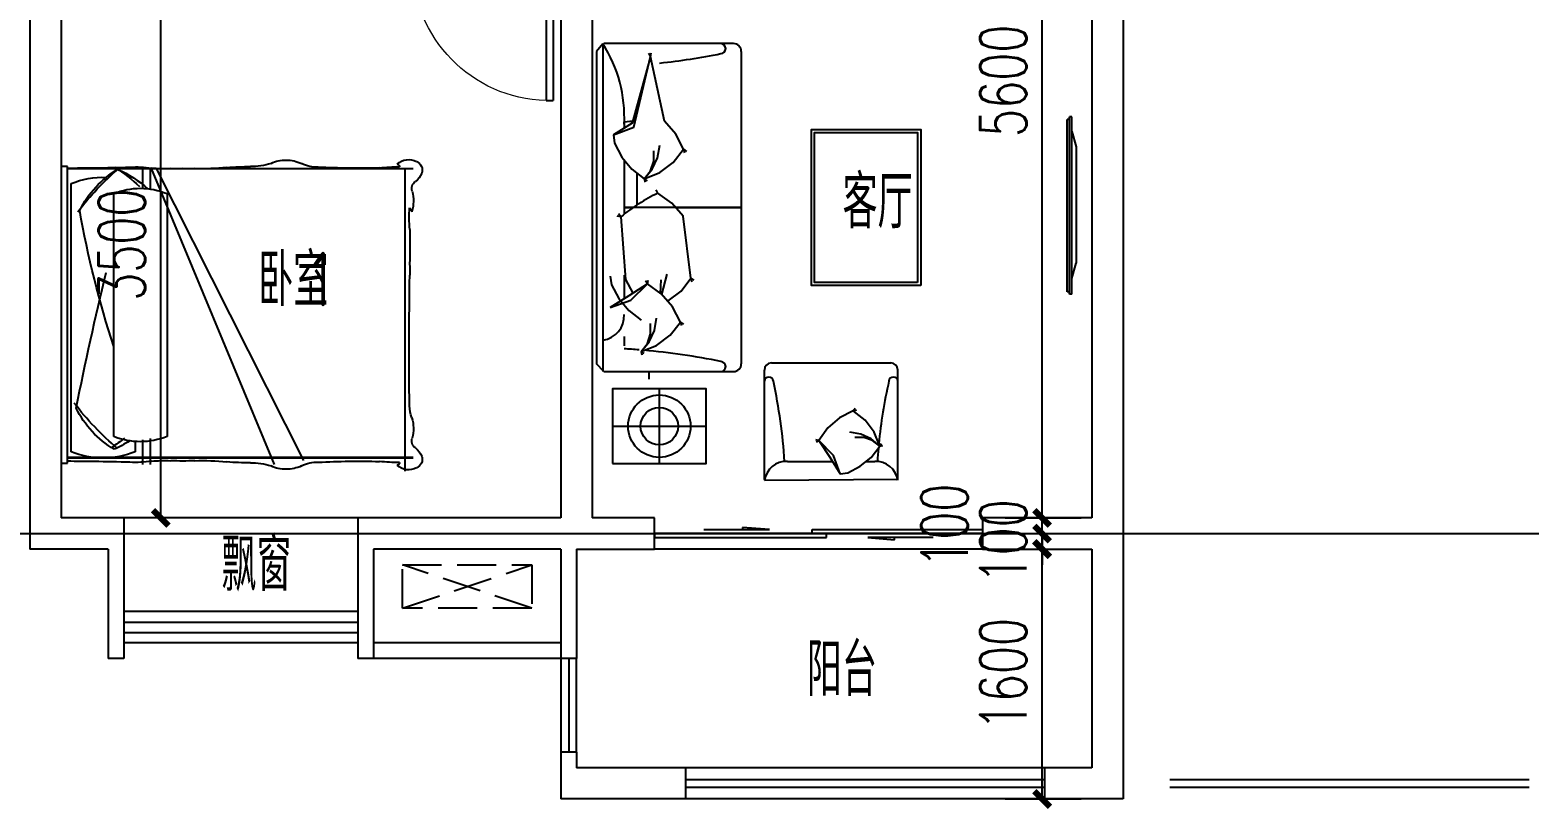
# Model space of a CAD drawing. Header units: millimetres. Extents: x -114775 to 228300, y -175499 to 108657.
# Drawn here: x 52667 to 62267, y -39835 to -34846 of the extents above; entities that cross this region are included whole.
import ezdxf

# ---------------------------------------------------------------- set-up
doc = ezdxf.new("R2010")
doc.units = ezdxf.units.MM
doc.header["$LTSCALE"] = 1000
doc.linetypes.add('DASH', pattern=[0.35, 0.25, -0.1])
doc.layers.get('0').update_dxf_attribs({"linetype": 'CONTINUOUS'})
doc.layers.get('Defpoints').update_dxf_attribs({"color": 6, "linetype": 'CONTINUOUS'})
for name, color, linetype in [('A-FUR', 8, 'CONTINUOUS'), ('A-看线', 105, 'CONTINUOUS'), ('A-空调室外机', 5, 'DASH'), ('A-第三道尺寸线', 105, 'CONTINUOUS'), ('AE-FLOR', 151, 'CONTINUOUS'), ('PUB_TEXT', 7, 'CONTINUOUS'), ('WALL', 2, 'CONTINUOUS'), ('WINDOW', 4, 'CONTINUOUS'), ('栏杆', 142, 'CONTINUOUS')]:
    doc.layers.add(name, color=color, linetype=linetype)
doc.layers.add('S-ANNO-REVS', color=1, linetype='CONTINUOUS', true_color=0xff0000, plot=False)
doc.styles.add('_TCH_DIM_T3', font='SIMPLEX.shx', dxfattribs={"width": 0.705882, "bigfont": 'GBCBIG.shx'})
doc.styles.get("Standard").update_dxf_attribs({"font": 'tssdeng.shx', "bigfont": 'tssdchn.shx'})
doc.dimstyles.new('_TCH_ARCH&&100', dxfattribs={"dimtxt": 297.5, "dimasz": 100, "dimexe": 250, "dimexo": 300, "dimgap": 100, "dimtad": 1, "dimdec": 0, "dimzin": 0, "dimdsep": 46, "dimtxsty": '_TCH_DIM_T3', "dimblk": 'ARCHTICK', "dimcen": 0.09, "dimclrt": 7, "dimazin": 2, "dimtfac": 1, "dimtdec": 0, "dimtix": 1, "dimtmove": 2, "dimatfit": 3, "dimfxl": 0, "dimtolj": 1, "dimtzin": 0, "dimarcsym": 0})

# ---------------------------------------------------------------- blocks, each defined once
blk = doc.blocks.new('A$C40FB7DD8')
at = {"layer": 'A-FUR'}
for p, q in [((878.2, 2880.5), (48.2, 2880.5)), ((878.2, 2880.5), (48.2, 2880.5)), ((41.5, 2879.3), (0, 2829.3)), ((0, 2829.3), (0, 830.5)), ((41.5, 2879.3), (41.5, 780.5)), ((928.2, 2830.5), (928.2, 830.5)), ((928.2, 2830.5), (928.2, 830.5)), ((178.2, 2380.5), (178.2, 2340.1)), ((178.2, 2380.5), (178.2, 2340.1)), ((178.2, 2136.3), (178.2, 1788.7)), ((178.2, 2136.3), (178.2, 1788.7)), ((258.2, 2052.9), (258.2, 1846.2)), ((258.2, 2052.9), (258.2, 1846.2)), ((928.2, 1830.5), (178.2, 1830.5)), ((178.2, 1830.5), (234.9, 1830.5)), ((928.2, 1830.5), (178.2, 1830.5)), ((178.2, 1830.5), (234.9, 1830.5)), ((508.2, 1830.5), (928.2, 1830.5)), ((508.2, 1830.5), (928.2, 1830.5)), ((178.2, 1396.7), (178.2, 1246.9)), ((178.2, 1396.7), (178.2, 1246.9)), ((178.2, 1005.8), (178.2, 945.4)), ((178.2, 1005.8), (178.2, 945.4)), ((48.2, 780.5), (0, 830.5)), ((48.2, 780.5), (878.2, 780.5)), ((48.2, 780.5), (878.2, 780.5)), ((1075.8, 88.2), (1075.8, 790.2)), ((1120.8, 835.2), (1885.8, 835.2)), ((1930.8, 88.2), (1930.8, 790.2)), ((403.2, 670.5), (403.2, 190.5)), ((403.2, 670.5), (403.2, 190.5)), ((103.2, 430.5), (703.2, 430.5)), ((1224.3, 205.2), (1511.1, 205.2)), ((1728.1, 205.2), (1782.4, 205.2)), ((1930.8, 88.2), (1076.9, 82.1))]:
    blk.add_line(p, q, dxfattribs=at)
for points in [[(108.7, 2296.4), (240.3, 2344.4), (346.7, 2797.9), (228.5, 2371.8), (108.7, 2296.4)], [(108.7, 2296.4), (240.3, 2344.4), (346.7, 2797.9), (228.5, 2371.8), (108.7, 2296.4)], [(346.7, 2797.9), (335.5, 2818.2)], [(346.7, 2797.9), (335.5, 2818.2)], [(346.7, 2797.9), (351.9, 2820.8)], [(346.7, 2797.9), (351.9, 2820.8)], [(558.7, 2203.4), (508, 2301.4), (436, 2383.9), (346.7, 2797.9)], [(558.7, 2203.4), (508, 2301.4), (436, 2383.9), (346.7, 2797.9)], [(108.7, 2296.4), (116.7, 2242), (163.4, 2154.2), (227.2, 2077.4), (306.1, 2015.1)], [(108.7, 2296.4), (116.7, 2242), (163.4, 2154.2), (227.2, 2077.4), (306.1, 2015.1)], [(306.1, 2015.1), (358.2, 2076.9), (392.2, 2149.6), (406.1, 2229.1)], [(306.1, 2015.1), (358.2, 2076.9), (392.2, 2149.6), (406.1, 2229.1)], [(306.1, 2015.1), (406.1, 2054.1), (492.6, 2118.4), (558.7, 2203.4), (577.5, 2190.4)], [(306.1, 2015.1), (406.1, 2054.1), (492.6, 2118.4), (558.7, 2203.4), (577.5, 2190.4)], [(306.1, 2015.1), (346.8, 2066.1), (367.7, 2128.1), (367.2, 2193.4)], [(306.1, 2015.1), (346.8, 2066.1), (367.7, 2128.1), (367.2, 2193.4)], [(558.7, 2203.4), (564.9, 2180.8)], [(558.7, 2203.4), (564.9, 2180.8)], [(306.1, 2015.1), (312.3, 1992.4)], [(306.1, 2015.1), (324.9, 2002.1)], [(306.1, 2015.1), (312.3, 1992.4)], [(306.1, 2015.1), (324.9, 2002.1)], [(394.2, 1922.8), (383.8, 1943.3)], [(394.2, 1922.8), (383.8, 1943.3)], [(606, 1379.1), (555.5, 1776.4), (483.5, 1858.8), (394.2, 1922.8)], [(606, 1379.1), (555.5, 1776.4), (483.5, 1858.8), (394.2, 1922.8)], [(157, 1771.5), (133.8, 1775)], [(157, 1771.5), (133.8, 1775)], [(157, 1771.5), (140.8, 1789.4)], [(157, 1771.5), (140.8, 1789.4)], [(157, 1771.5), (185.8, 1370.1), (234.4, 1282.6)], [(157, 1771.5), (185.8, 1370.1), (234.4, 1282.6)], [(88.4, 1390.3), (96.4, 1335.9), (143.1, 1248.1), (206.9, 1171.3), (285.8, 1109)], [(88.4, 1390.3), (96.4, 1335.9), (143.1, 1248.1), (206.9, 1171.3), (285.8, 1109)], [(326.4, 1341.9), (315.2, 1362.1)], [(326.4, 1341.9), (315.2, 1362.1)], [(326.4, 1341.9), (331.6, 1364.7)], [(326.4, 1341.9), (331.6, 1364.7)], [(411, 1282.1), (415.4, 1368.5)], [(411, 1282.1), (415.4, 1368.5)], [(419, 1274.8), (454.1, 1405)], [(419, 1274.8), (454.1, 1405)], [(459.1, 1232.4), (542.6, 1295.7), (606, 1379.1)], [(459.1, 1232.4), (542.6, 1295.7), (606, 1379.1)], [(606, 1379.1), (624.9, 1365.3)], [(606, 1379.1), (612.4, 1355.7)], [(606, 1379.1), (624.9, 1365.3)], [(606, 1379.1), (612.4, 1355.7)], [(88.4, 1190.3), (220, 1238.3), (326.4, 1341.9), (208.2, 1265.8), (88.4, 1190.3)], [(88.4, 1190.3), (220, 1238.3), (326.4, 1341.9), (208.2, 1265.8), (88.4, 1190.3)], [(538.4, 1097.4), (487.7, 1195.4), (415.6, 1277.8), (326.4, 1341.9)], [(538.4, 1097.4), (487.7, 1195.4), (415.6, 1277.8), (326.4, 1341.9)], [(285.8, 909), (337.8, 970.9), (371.8, 1043.5), (385.7, 1123)], [(285.8, 909), (337.8, 970.9), (371.8, 1043.5), (385.7, 1123)], [(285.8, 909), (385.8, 948.1), (472.2, 1012.4), (538.4, 1097.4), (557.1, 1084.4)], [(285.8, 909), (385.8, 948.1), (472.2, 1012.4), (538.4, 1097.4), (557.1, 1084.4)], [(285.8, 909), (326.5, 960), (347.4, 1022.1), (346.9, 1087.3)], [(285.8, 909), (326.5, 960), (347.4, 1022.1), (346.9, 1087.3)], [(538.4, 1097.4), (544.5, 1074.7)], [(538.4, 1097.4), (544.5, 1074.7)], [(285.8, 909), (291.9, 886.4)], [(285.8, 909), (304.5, 896)], [(285.8, 909), (291.9, 886.4)], [(285.8, 909), (304.5, 896)], [(335.5, 780.5), (335.5, 730.5)], [(1645.6, 529.3), (1557.4, 483.7), (1483.2, 418.8), (1425.6, 338.5)], [(1815.1, 302), (1780, 391.9), (1722.1, 469.8), (1645.6, 529.3), (1657.4, 546.2)], [(1645.6, 529.3), (1666, 534.9)], [(1815.1, 302), (1759.5, 348.8), (1694.1, 379.4), (1622.5, 391.9)], [(1425.6, 338.5), (1405, 343.2)], [(1425.6, 338.5), (1407.4, 328.4)], [(1562, 124.3), (1518.8, 242.7), (1425.6, 338.5), (1494.1, 232.2), (1562, 124.3)], [(1562, 124.3), (1610.9, 131.5), (1689.9, 173.5), (1759.1, 230.9), (1815.1, 302)], [(1815.1, 302), (1769.3, 338.6), (1713.4, 357.4), (1654.7, 356.9)], [(1815.1, 302), (1826.9, 318.8)], [(1815.1, 302), (1835.5, 307.5)]]:
    blk.add_lwpolyline(points, dxfattribs=at)
for points in [[(2077.4, 1330.5), (1377.4, 1330.5), (1377.4, 2330.5), (2077.4, 2330.5)], [(2057.4, 1350.5), (1397.4, 1350.5), (1397.4, 2310.5), (2057.4, 2310.5)], [(103.2, 190.5), (703.2, 190.5), (703.2, 670.5), (103.2, 670.5)], [(103.2, 190.5), (703.2, 190.5), (703.2, 670.5), (103.2, 670.5)]]:
    blk.add_lwpolyline(points, close=True, dxfattribs=at)
for radius in [200, 200, 120, 120]:
    blk.add_circle((403.2, 430.5), radius, dxfattribs=at)
for centre, radius, start, end in [((796.2, 2848.5), 32, 272.87671, 87.12329), ((796.2, 2848.5), 32, 272.87671, 87.12329), ((878.2, 2830.5), 50, 0, 90), ((878.2, 2830.5), 50, 0, 90), ((-691.2, 2409.1), 870.5, 357.129, 32.68925), ((-691.2, 2409.1), 870.5, 357.129, 32.68925), ((-79.7, 7198.9), 4469.4, 276.22845, 281.32246), ((-79.7, 7198.9), 4469.4, 276.22845, 281.32246), ((17.7, 4838), 2462.8, 273.73773, 275.43738), ((17.7, 4838), 2462.8, 273.73773, 275.43738), ((893.1, 878.9), 1157, 115.54225, 129.51011), ((893.1, 878.9), 1157, 115.54225, 129.51011), ((20.8, 1137.9), 157.6, 277.53796, 2.71358), ((20.8, 1137.9), 157.6, 277.53796, 2.71358), ((-20, -2497.3), 3428.8, 85.0947, 86.69097), ((-20, -2497.3), 3428.8, 85.0947, 86.69097), ((-55.1, -3291.8), 4223.3, 78.34832, 85.12174), ((-55.1, -3291.8), 4223.3, 78.34832, 85.12174), ((796.2, 812.4), 32, 272.87671, 87.12329), ((796.2, 812.4), 32, 272.87671, 87.12329), ((878.2, 830.5), 50, 270, 0), ((878.2, 830.5), 50, 270, 0), ((1120.8, 790.2), 45, 90, 180), ((1120.8, 790.2), 45, 90, 180), ((1885.8, 790.2), 45, 0, 90), ((1104.6, 716.4), 28.8, 2.87671, 177.12329), ((1104.6, 716.4), 28.8, 2.87671, 177.12329), ((-2199, -8.8), 3410.7, 3.59076, 12.30096), ((-2199, -8.8), 3410.7, 3.59076, 12.30096), ((4880.8, 26.8), 3085.9, 167.06015, 174.57772), ((1902.1, 716.4), 28.8, 2.87671, 177.12329), ((4880.8, 26.8), 3085.9, 175.0947, 176.69097), ((1217.6, 63.5), 141.9, 87.28642, 172.46204), ((1789.1, 63.5), 141.9, 7.53796, 92.71358)]:
    blk.add_arc(centre, radius, start, end, dxfattribs=at)
blk = doc.blocks.new('床-次')
for p, q in [((-40, 738.5), (-2254.4, 738.5, 0)), ((-40, 738.5), (-2254.4, 738.5, 0)), ((-2199.7, 738.5, 0), (-2199.7, -1201.2, 0)), ((-608.2, 738.5), (-1552.4, -1132.5, 0)), ((-575.1, 738.5), (-1363.6, -1158.2, 0)), ((-570.6, 738.5), (-570.6, 606)), ((-519.8, 738.5), (-519.8, 615.5)), ((-40, -1150, 0), (-40, 750)), ((-40, 750), (0, 750)), ((0, 750), (0, -1150, 0)), ((-678.3, 577.3), (-678.3, -978.2, 0)), ((-336.3, -978.2, 0), (-336.3, 577.3)), ((-63, -1075.7, 0), (-63, 640.9)), ((-570.6, -990.9, 0), (-570.6, -1158.2, 0)), ((-519.8, -1000.4, 0), (-519.8, -1158.2, 0)), ((-473.4, -1010.8, 0), (-473.4, -1075.7, 0)), ((-40, -1111.5, 0), (-2254.4, -1111.5, 0)), ((-40, -1115.5, 0), (-2254.4, -1115.5, 0)), ((0, -1150, 0), (-40, -1150, 0)), ((0, -1150, 0), (0, -1150, 0))]:
    blk.add_line(p, q)
for centre, radius, start, end in [((-2250.6, 726, 0), 61.8, 114.65516, 197.05817), ((-2225.4, 689.2, 0), 106, 45.78413, 118.72126), ((-1636.1, 955.2), 209.3, 267.15615, 297.45765), ((-1447.1, 581), 209.9, 87.96316, 116.12762), ((-1430.8, 599), 192, 63.04698, 92.64916), ((-1225.8, 1105.3), 355.3, 250.60635, 272.32801), ((-2183, 763.6, 0), 138.4, 203.70607, 231.95597), ((-2150.6, 749.2, 0), 16, 93.39574, 183.44183), ((-2165.7, -466.9, 0), 1215.2, 83.96781, 90.04075), ((-1899.4, 5580.3, 0), 4840.7, 268.35971, 272.99519), ((-1221.3, -1525.3), 2275.6, 85.96877, 89.74947), ((-909.2, 2045.3), 1309.4, 263.33019, 272.35813), ((-778.2, -773.7), 1512.6, 87.0776, 92.9224), ((-655.9, 1541.2), 805.5, 266.782, 275.59148), ((-480.7, 163.8), 583.8, 86.03666, 99.53314), ((-58.4, 47), 749.3, 113.83469, 131.46224), ((532.5, -530), 1548.8, 124.57489, 131.88808), ((-774.9, -20652.4), 21401.2, 88.49238, 89.10433), ((-1546.8, -636.7), 1810.6, 37.31306, 49.42063), ((-689.8, 185.7), 637.9, 26.40883, 59.00025), ((-268.2, 142.5), 539, 67.62117, 92.10241), ((-160, -2198.1), 2939.9, 87.66163, 91.01156), ((-2298.3, 610.2, 0), 53.6, 340.23108, 55.86441), ((-2019.9, 531, 0), 236, 164.99871, 197.18078), ((-507.3, 161.9), 449.1, 67.62117, 112.37883), ((-2202.9, 452.2, 0), 43.4, 129.07345, 167.94605), ((-3162.5, 430.3, 0), 933.9, 354.95264, 3.41649), ((-6495.7, 1599.2, 0), 6476.5, 341.99497, 349.95412), ((5543.4, 272.5, 0), 7776, 179.44258, 181.07566), ((-1419.9, 79.3, 0), 812.7, 176.67233, 181.72422), ((-31235, -431.9, 0), 29006.9, 359.30667, 0.96162), ((-24545.1, -5740.7, 0), 24944.4, 11.43013, 13.47417), ((-1523.8, 332.7, 0), 1810.6, 309.96455, 322.68694), ((-2019.9, -928, 0), 236, 162.81922, 195.00129), ((-2529.2, -762.3, 0), 299.6, 341.30518, 356.04213), ((-666.8, -513.7, 0), 637.9, 300.99975, 333.59117), ((-2183, -1160.6, 0), 138.4, 128.04403, 156.29393), ((-2298.3, -1007.2, 0), 53.6, 304.13559, 19.76892), ((-507.3, -562.9, 0), 449.1, 247.62117, 292.37883), ((-35.4, -375, 0), 749.3, 237.46377, 246.16531), ((555.5, 226, 0), 1548.8, 231.63721, 235.42511), ((-2250.6, -1123, 0), 61.8, 162.94183, 245.34484), ((-2150.6, -1146.2, 0), 16, 176.55817, 266.60426), ((-2165.7, 69.9, 0), 1215.2, 269.95925, 276.03219), ((-1899.4, -5977.3, 0), 4840.7, 87.00481, 91.64029), ((-1636.1, -1352.2, 0), 209.3, 62.54235, 92.84385), ((-1225.8, -1502.3, 0), 355.3, 87.67199, 109.39365), ((-1221.3, 1128.3, 0), 2275.6, 270.25053, 274.03123), ((-909.2, -2442.3, 0), 1309.4, 87.64187, 96.66981), ((-778.2, 376.7, 0), 1512.6, 267.0776, 272.9224), ((-655.9, -1938.2, 0), 805.5, 84.40852, 93.218), ((-480.7, -560.8, 0), 583.8, 260.46686, 273.96334), ((-268.2, -577.3, 0), 539, 247.62117, 292.37883), ((-774.9, 20255.4, 0), 21401.2, 270.89567, 271.50762), ((-160, 1801.1, 0), 2939.9, 268.98844, 272.33837), ((-2225.4, -1086.2, 0), 106, 241.27874, 314.21587), ((-1447.1, -978, 0), 209.9, 243.87238, 272.03684), ((-1430.8, -996, 0), 192, 267.35084, 296.95302)]:
    blk.add_arc(centre, radius, start, end)
blk = doc.blocks.new('ktswaj')
at = {"linetype": 'DASH'}
blk.add_lwpolyline([(15990.1, 179082.6), (15990.1, 178253.3), (16268.4, 178253.3), (16268.4, 179082.6)], close=True, dxfattribs=at)
for points in [[(15990.1, 179082.6), (16268.4, 178253.3)], [(15990.1, 178253.3), (16268.4, 179082.6)]]:
    blk.add_lwpolyline(points, dxfattribs=at)
blk = doc.blocks.new('32Y54')
at = {"linetype": 'DASH', "ltscale": 20}
for p, q in [((-6926.5, 151563.5), (-6926.5, 152666.1)), ((-6911.2, 152666.1), (-6926.5, 152666.1)), ((-6911.2, 151548.5), (-6911.2, 152682.5)), ((-6911.2, 151548.5), (-6911.2, 152682.5)), ((-6896.2, 152682.5), (-6911.2, 152682.5)), ((-6896.2, 151548.5), (-6896.2, 152682.5)), ((-6896.2, 152590), (-6868.9, 152491.4)), ((-6868.9, 152491.4), (-6868.9, 151747.1)), ((-6896.2, 151648.5), (-6868.9, 151747.1)), ((-6896.2, 151548.5), (-6911.2, 151548.5))]:
    blk.add_line(p, q, dxfattribs=at)
at = {"linetype": 'ByBlock', "ltscale": 20}
blk.add_line((-6911.2, 151563.5), (-6926.5, 151563.5), dxfattribs=at)
blk = doc.blocks.new('$DorLib2D$00000131')
at = {"color": 0, "linetype": 'Continuous'}
for p, q in [((0.15, 0.125), (0.2319, 0.1973)), ((0.2319, 0.1973), (0.2319, 0.125)), ((-0.5, 0.125), (-0.5, 0)), ((0.0192, 0.125), (-0.5, 0.125)), ((0.0192, 0), (0.0192, 0.125)), ((0.35, 0.125), (0.15, 0.125)), ((-0.5, 0), (0.0192, 0)), ((-0.024, 0), (0.5, 0)), ((-0.024, -0.125), (-0.024, 0)), ((0.5, 0), (0.5, -0.125)), ((-0.35, -0.125), (-0.15, -0.125)), ((-0.2319, -0.1973), (-0.2319, -0.125)), ((-0.15, -0.125), (-0.2319, -0.1973)), ((0.5, -0.125), (-0.024, -0.125))]:
    blk.add_line(p, q, dxfattribs=at)
blk = doc.blocks.new('$DorLib2D$00000001')
for p, q in [((0.45, 0.975), (0.5, 0.975)), ((0.45, 0), (0.45, 0.975)), ((0.5, 0), (0.5, 0.975)), ((0.5, 0), (0.45, 0))]:
    blk.add_line(p, q)
at = {"lineweight": 13}
blk.add_arc((0.475, 0), 0.975, 91.4693, 180, dxfattribs=at)
blk = doc.blocks.new('$TCHSYS$WIN2D')
for p, q in [((-0.5, 0.5), (0.5, 0.5)), ((-0.5, 0.5), (-0.5, -0.5)), ((0.5, 0.5), (0.5, -0.5)), ((0.5, 0.1667), (-0.5, 0.1667)), ((0.5, -0.1667), (-0.5, -0.1667)), ((-0.5, -0.5), (0.5, -0.5))]:
    blk.add_line(p, q)
blk = doc.blocks.new('_ArchTick')
at = {"color": 0, "linetype": 'ByBlock', "const_width": 0.4}
blk.add_lwpolyline([(-0.5, -0.5), (0.5, 0.5)], dxfattribs=at)
blk = doc.blocks.new('*D419')
at = {"layer": 'A-第三道尺寸线', "color": 0, "lineweight": -2}
for p, q in [((58913.4, -38170.8), (59399.1, -38170.8)), ((59149.1, -39770.8), (59149.1, -38170.8)), ((58913.4, -39770.8), (59399.1, -39770.8))]:
    blk.add_line(p, q, dxfattribs=at)
at = {"layer": 'Defpoints', "color": 0}
for p in [(58613.4, -38170.8), (59149.1, -38170.8), (58613.4, -39770.8)]:
    blk.add_point(p, dxfattribs=at)
at = {"layer": 'A-第三道尺寸线', "color": 0, "lineweight": -2, "xscale": 100, "yscale": 100, "zscale": 100}
for p, rotation in [((59149.1, -38170.8), 90), ((59149.1, -39770.8), 270)]:
    blk.add_blockref('_ArchTick', p, dxfattribs=dict(at, rotation=rotation))
at = {"layer": 'A-第三道尺寸线', "color": 7, "insert": (58900.3, -38970.8), "char_height": 297.5, "attachment_point": 5, "rotation": 90, "style": '_TCH_DIM_T3'}
blk.add_mtext('\\A1;1600', dxfattribs=at)
blk = doc.blocks.new('*D420')
at = {"layer": 'A-第三道尺寸线', "color": 0, "lineweight": -2}
for p, q in [((59149.1, -38070.8), (59149.1, -37970.8)), ((58913.4, -38070.8), (59399.1, -38070.8)), ((59149.1, -38170.8), (59149.1, -38070.8)), ((58913.4, -38170.8), (59399.1, -38170.8)), ((59149.1, -38170.8), (59149.1, -38270.8))]:
    blk.add_line(p, q, dxfattribs=at)
at = {"layer": 'Defpoints', "color": 0}
for p in [(58613.4, -38070.8), (59149.1, -38070.8), (58613.4, -38170.8)]:
    blk.add_point(p, dxfattribs=at)
at = {"layer": 'A-第三道尺寸线', "color": 0, "lineweight": -2, "xscale": 100, "yscale": 100, "zscale": 100}
for p, rotation in [((59149.1, -38070.8), 270), ((59149.1, -38170.8), 90)]:
    blk.add_blockref('_ArchTick', p, dxfattribs=dict(at, rotation=rotation))
at = {"layer": 'A-第三道尺寸线', "color": 7, "insert": (58900.3, -38120.8), "char_height": 297.5, "attachment_point": 5, "rotation": 90, "style": '_TCH_DIM_T3'}
blk.add_mtext('\\A1;100', dxfattribs=at)
blk = doc.blocks.new('*D421')
at = {"layer": 'A-第三道尺寸线', "color": 0, "lineweight": -2}
for p, q in [((59149.1, -37970.8), (59149.1, -37870.8)), ((58913.4, -37970.8), (59399.1, -37970.8)), ((59149.1, -38070.8), (59149.1, -37970.8)), ((58913.4, -38070.8), (59399.1, -38070.8)), ((59149.1, -38070.8), (59149.1, -38170.8))]:
    blk.add_line(p, q, dxfattribs=at)
at = {"layer": 'Defpoints', "color": 0}
for p in [(58613.4, -37970.8), (59149.1, -37970.8), (58613.4, -38070.8)]:
    blk.add_point(p, dxfattribs=at)
at = {"layer": 'A-第三道尺寸线', "color": 0, "lineweight": -2, "xscale": 100, "yscale": 100, "zscale": 100}
for p, rotation in [((59149.1, -37970.8), 270), ((59149.1, -38070.8), 90)]:
    blk.add_blockref('_ArchTick', p, dxfattribs=dict(at, rotation=rotation))
at = {"layer": 'A-第三道尺寸线', "color": 7, "insert": (58524.1, -38020.8), "char_height": 297.5, "attachment_point": 5, "rotation": 90, "style": '_TCH_DIM_T3'}
blk.add_mtext('\\A1;100', dxfattribs=at)
blk = doc.blocks.new('*D422')
at = {"layer": 'A-第三道尺寸线', "color": 0, "lineweight": -2}
for p, q in [((58913.4, -32370.8), (59399.1, -32370.8)), ((59149.1, -37970.8), (59149.1, -32370.8)), ((58913.4, -37970.8), (59399.1, -37970.8))]:
    blk.add_line(p, q, dxfattribs=at)
at = {"layer": 'Defpoints', "color": 0}
for p in [(58613.4, -32370.8), (59149.1, -32370.8), (58613.4, -37970.8)]:
    blk.add_point(p, dxfattribs=at)
at = {"layer": 'A-第三道尺寸线', "color": 0, "lineweight": -2, "xscale": 100, "yscale": 100, "zscale": 100}
for p, rotation in [((59149.1, -32370.8), 90), ((59149.1, -37970.8), 270)]:
    blk.add_blockref('_ArchTick', p, dxfattribs=dict(at, rotation=rotation))
at = {"layer": 'A-第三道尺寸线', "color": 7, "insert": (58900.3, -35170.8), "char_height": 297.5, "attachment_point": 5, "rotation": 90, "style": '_TCH_DIM_T3'}
blk.add_mtext('\\A1;5600', dxfattribs=at)
blk = doc.blocks.new('*D433')
at = {"layer": 'A-第三道尺寸线', "color": 0, "lineweight": -2}
for p, q in [((53717.4, -34470.8), (53254.6, -34470.8)), ((53504.6, -37970.8), (53504.6, -34470.8)), ((53717.4, -37970.8), (53254.6, -37970.8))]:
    blk.add_line(p, q, dxfattribs=at)
at = {"layer": 'Defpoints', "color": 0}
for p in [(53504.6, -34470.8), (54017.4, -34470.8), (54017.4, -37970.8)]:
    blk.add_point(p, dxfattribs=at)
at = {"layer": 'A-第三道尺寸线', "color": 0, "lineweight": -2, "xscale": 100, "yscale": 100, "zscale": 100}
for p, rotation in [((53504.6, -34470.8), 90), ((53504.6, -37970.8), 270)]:
    blk.add_blockref('_ArchTick', p, dxfattribs=dict(at, rotation=rotation))
at = {"layer": 'A-第三道尺寸线', "color": 7, "insert": (53255.8, -36220.8), "char_height": 297.5, "attachment_point": 5, "rotation": 90, "style": '_TCH_DIM_T3'}
blk.add_mtext('\\A1;3500', dxfattribs=at)

msp = doc.modelspace()

# ---------------------------------------------------------------- linework, layer by layer
at = {"layer": 'A-看线'}
msp.add_lwpolyline([(54767.4, -37970.8), (53267.4, -37970.8)], dxfattribs=at)
at = {"layer": 'AE-FLOR'}
for points in [[(56067.4, -38870.8), (56067.4, -39470.8)], [(56167.4, -39470.8), (56167.4, -38870.8)], [(59167.4, -39570.8), (56867.4, -39570.8)], [(59167.4, -39770.8), (56867.4, -39770.8)]]:
    msp.add_lwpolyline(points, dxfattribs=at)
at = {"layer": 'S-ANNO-REVS'}
msp.add_xline((39426.8, -38070.8), (1, 0), dxfattribs=at)
at = {"layer": 'WALL'}
for p, q in [((59667.4, -29170.8), (59667.4, -38070.8)), ((59467.4, -29370.8), (59467.4, -37970.8)), ((52667.4, -34370.8), (52667.4, -38170.8)), ((56267.4, -34370.8), (56267.4, -37970.8)), ((52867.4, -34470.8), (52867.4, -37970.8)), ((56067.4, -34470.8), (56067.4, -37970.8)), ((53267.4, -37970.8), (52867.4, -37970.8)), ((53267.4, -37970.8), (53267.4, -38570.8)), ((54767.4, -37970.8), (54767.4, -38570.8)), ((56067.4, -37970.8), (54767.4, -37970.8)), ((56667.4, -37970.8), (56267.4, -37970.8)), ((56667.4, -38170.8), (56667.4, -37970.8)), ((59467.4, -37970.8), (58767.4, -37970.8)), ((58767.4, -37970.8), (58767.4, -38170.8)), ((59667.4, -38070.8), (59667.4, -39770.8)), ((53167.4, -38170.8), (52667.4, -38170.8)), ((53167.4, -38170.8), (53167.4, -38670.8)), ((54867.4, -38170.8), (54867.4, -38670.8)), ((56067.4, -38170.8), (54867.4, -38170.8)), ((56067.4, -38170.8), (56067.4, -38870.8)), ((56167.4, -38170.8), (56667.4, -38170.8)), ((56167.4, -38170.8), (56167.4, -38870.8)), ((58767.4, -38170.8), (59467.4, -38170.8)), ((59467.4, -38170.8), (59467.4, -39570.8)), ((53267.4, -38570.8), (53267.4, -38770.8)), ((54767.4, -38570.8), (54767.4, -38770.8)), ((53167.4, -38670.8), (53167.4, -38870.8)), ((54867.4, -38670.8), (54867.4, -38870.8)), ((53267.4, -38770.8), (53267.4, -38870.8)), ((54767.4, -38770.8), (54767.4, -38870.8)), ((53267.4, -38870.8), (53167.4, -38870.8)), ((54867.4, -38870.8), (54767.4, -38870.8)), ((56167.4, -38870.8), (56067.4, -38870.8)), ((56067.4, -39470.8), (56067.4, -39770.8)), ((56167.4, -39470.8), (56067.4, -39470.8)), ((56167.4, -39470.8), (56167.4, -39570.8)), ((56867.4, -39570.8), (56167.4, -39570.8)), ((56867.4, -39770.8), (56867.4, -39570.8)), ((59467.4, -39570.8), (59167.4, -39570.8)), ((59167.4, -39770.8), (59167.4, -39570.8)), ((56867.4, -39770.8), (56067.4, -39770.8)), ((59667.4, -39770.8), (59167.4, -39770.8))]:
    msp.add_line(p, q, dxfattribs=at)
at = {"layer": 'WINDOW'}
msp.add_line((58767.4, -38170.8), (56667.4, -38170.8), dxfattribs=at)
at = {"layer": '栏杆'}
for points in [[(56067.4, -38770.8), (54867.4, -38770.8)], [(56067.4, -38870.8), (54867.4, -38870.8)], [(56117.4, -38870.8), (56117.4, -39470.8)], [(56867.4, -39645.8), (59167.4, -39645.8)], [(59967.4, -39645.8), (62267.4, -39645.8)], [(56867.4, -39695.8), (59167.4, -39695.8)], [(59967.4, -39695.8), (62267.4, -39695.8)]]:
    msp.add_lwpolyline(points, dxfattribs=at)

# ---------------------------------------------------------------- block references
msp.add_blockref('A$C40FB7DD8', (56294.6, -37813.7))
at = {"layer": 'A-FUR', "color": 8, "linetype": 'DASH', "ltscale": 0.4}
msp.add_blockref('32Y54', (66236.2, -188085.5), dxfattribs=at)
at = {"layer": 'A-FUR', "extrusion": (-1.25171e-07, 4.56361e-07, -1), "zscale": -1.00000000000001}
msp.add_blockref('床-次', (-52867.4, -36470.8, 0), dxfattribs=at)
at = {"layer": 'A-空调室外机', "extrusion": (0, 0, -1), "zscale": -1, "rotation": 90}
msp.add_blockref('ktswaj', (123200.6, -54539.2), dxfattribs=at)
at = {"layer": 'WINDOW', "xscale": -900, "yscale": 900, "zscale": -900, "rotation": 180}
msp.add_blockref('$DorLib2D$00000001', (55567.4, -34420.8), dxfattribs=at)
at = {"layer": 'WINDOW', "yscale": 200}
for name, p, xscale, zscale in [('$DorLib2D$00000131', (57717.4, -38070.8), -2100, 2100), ('$TCHSYS$WIN2D', (54017.4, -38670.8), -1500, 1500)]:
    msp.add_blockref(name, p, dxfattribs=dict(at, xscale=xscale, zscale=zscale))

# ---------------------------------------------------------------- texts
at = {"layer": 'PUB_TEXT', "width": 0.7}
for s, height, p in [('客厅', 337.59, (57870.9, -36116.7)), ('卧室', 337.59, (54129, -36616.3)), ('1', 350, (54473, -36616.3)), ('飘窗', 337.59, (53893.5, -38438.3)), ('阳台', 337.59, (57642.8, -39111.6))]:
    msp.add_text(s, height=height, dxfattribs=at).set_placement(p)

# ---------------------------------------------------------------- dimensions: what is measured, and where the dimension line sits
at = {"layer": 'A-第三道尺寸线'}
for p1, p2, distance, picture, middle in [((58613.4, -37970.8), (58613.4, -32370.8), -535.7, '*D422', (58900.3, -35170.8)), ((54017.4, -37970.8), (54017.4, -34470.8), 512.8, '*D433', (53255.8, -36220.8)), ((58613.4, -38170.8), (58613.4, -38070.8), -535.7, '*D420', (58900.3, -38120.8)), ((58613.4, -39770.8), (58613.4, -38170.8), -535.7, '*D419', (58900.3, -38970.8))]:
    dim = msp.add_aligned_dim(p1=p1, p2=p2, distance=distance, dimstyle='_TCH_ARCH&&100', dxfattribs=at)
    dim.commit()
    dim.dimension.update_dxf_attribs({"geometry": picture, "text_midpoint": middle})
dim = msp.add_linear_dim(base=(59149.1, -37970.8), p1=(58613.4, -38070.8), p2=(58613.4, -37970.8), angle=90, dimstyle='_TCH_ARCH&&100', dxfattribs=at)
dim.commit()
dim.dimension.update_dxf_attribs({"geometry": '*D421', "text_midpoint": (58524.1, -38020.8), "dimtype": 161})

doc.saveas('drawing.dxf')
